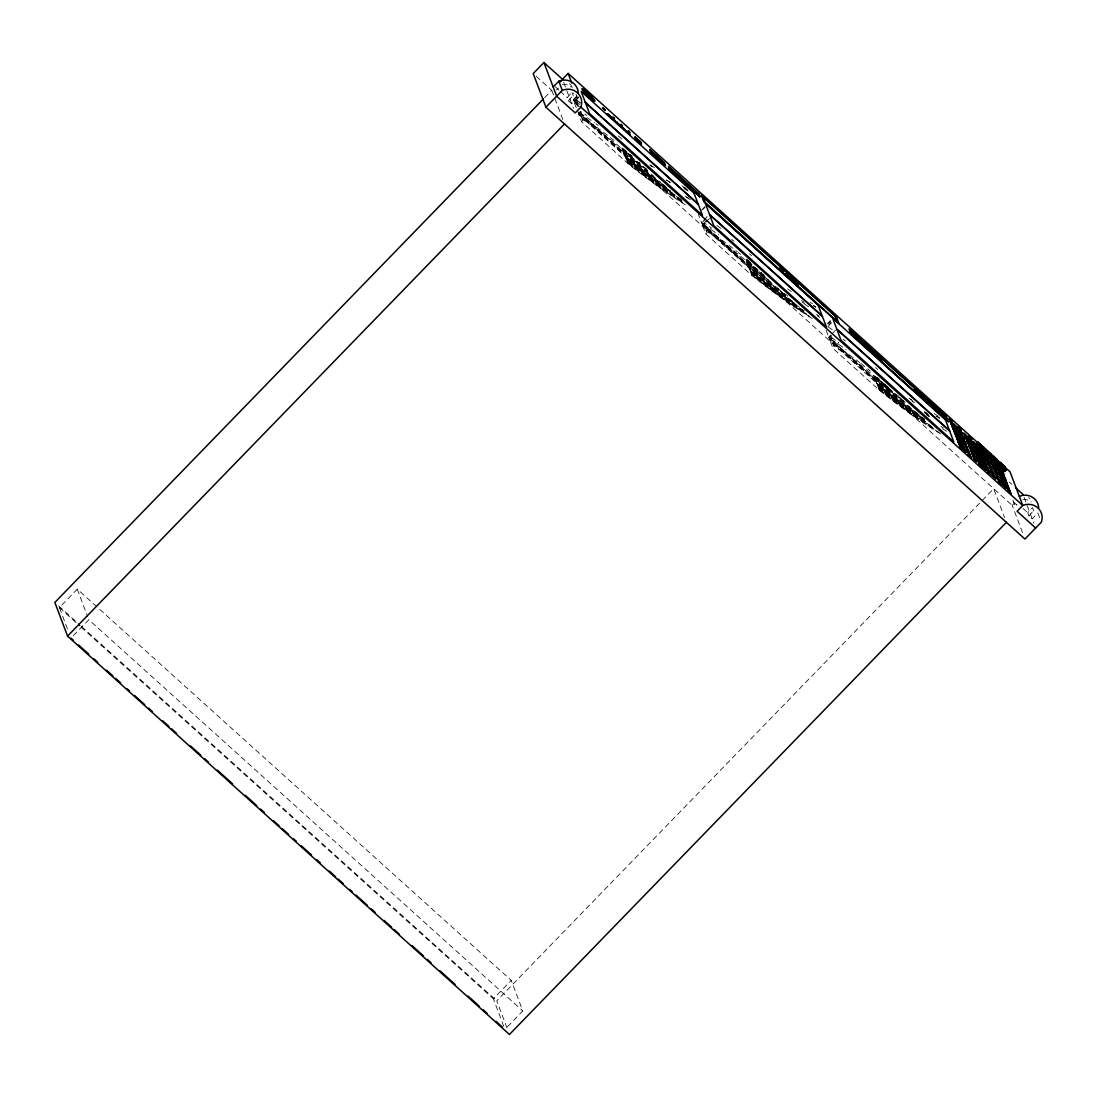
<?xml version="1.0" encoding="UTF-8"?>
<svg xmlns="http://www.w3.org/2000/svg" width="1097" height="1097" viewBox="0 0 1097 1097"><rect width="100%" height="100%" fill="white"/><g stroke="black" fill="none" stroke-linecap="round" stroke-linejoin="round"><path stroke-width="0.75" stroke-dasharray="5 3.75" d="M578.462 96.81L571.743 103.762L568.52 100.855L567.3 97.619L572.332 91.613M568.52 100.855L573.553 94.836A9.612 9.174 -20.7 0 0 573.662 93.067M1039.586 517.619L1037.858 513.039L1032.208 518.867L1028.986 515.96L1034.018 509.94M556.494 90.023L558.4 88.007M1028.986 515.96L1027.766 512.724L1032.538 507.719L1033.758 510.955M544.619 97.674L551.764 90.311L535.679 75.803M67.493 628.965L59.403 607.56L77.27 589.144L511.229 980.361L522.789 1010.94L504.922 1029.356M576.227 107.684L573.21 99.69L577.776 94.986M576.926 96.92L573.498 100.444L578.503 104.955M578.709 97.455L574.142 102.158L579.147 106.656L576.707 100.238L575.527 101.459L577.324 106.231M685.46 204.906A623.069 594.889 -20.7 0 1 627.786 163.426L581.533 121.726L578.407 113.43L580.683 111.085M639.77 162.027L638.344 163.494A414.022 395.29 -20.7 0 0 582.192 119.107L579.792 112.73L580.971 111.51L583.371 117.873A583.357 556.961 -20.7 0 1 614.142 140.485M73.334 635.684L88.816 619.723L522.789 1010.94M582.192 119.107L583.371 117.873M581.533 121.726L587.238 115.843A583.357 556.961 -20.7 0 0 584.742 114.115M701.518 210.076L704.946 206.538M702.903 209.541L705.179 207.182M703.753 220.182L707.181 216.657A583.357 556.961 -20.7 0 0 704.685 214.93M812.219 318.596A623.069 594.889 -20.7 0 1 751.98 275.512L705.728 233.812L701.669 223.061L707.373 217.179M706.921 220.168L702.354 224.871L748.607 266.571A623.069 594.889 -20.7 0 0 787.303 295.546M704.877 223.171L702.601 225.516L748.853 267.215A623.069 594.889 -20.7 0 0 787.55 296.19M706.015 221.992L709.444 218.468M763.978 274.113L762.552 275.594A414.022 395.29 -20.7 0 0 706.386 231.193L703.986 224.816L705.165 223.596A583.357 556.961 -20.7 0 1 711.446 227.957L705.728 233.812M706.386 231.193L707.579 229.972L705.165 223.596M826.973 324.068L831.54 319.364M828.4 323.642L830.676 321.298M828.797 324.698L831.087 322.353M827.906 326.522L832.472 321.819M896.468 395.537A623.069 594.889 -20.7 0 1 875.008 378.863L828.756 337.163L831.032 334.818M832.184 333.639L835.599 330.115M940.787 434.042A623.069 594.889 -20.7 0 1 879.273 390.148L833.021 348.448L828.948 337.698L831.238 335.339M831.526 336.093L829.236 338.452L875.488 380.152A623.069 594.889 -20.7 0 0 905.505 403.052M831.924 337.163L829.634 339.508L875.886 381.208A623.069 594.889 -20.7 0 0 909.619 406.726M832.17 337.807L829.881 340.152L876.133 381.852A623.069 594.889 -20.7 0 0 912.334 409.112M889.832 390.217A414.022 395.29 -20.7 0 0 833.679 345.829L831.265 339.453L832.445 338.233A583.357 556.961 -20.7 0 1 838.739 342.593L833.021 348.448M833.679 345.829L834.858 344.609L832.445 338.233M503.756 1026.298L493.362 998.777L511.229 980.361M507.047 1028.067L496.749 1000.807L993.663 488.672L1004.564 517.523M1022.527 532.662L1012.229 505.415L1015.808 501.727M813.11 305.199L815.715 306.749M1009.336 482.09L1011.804 484.326M573.21 99.69L578.215 104.201M573.896 101.514L578.901 106.011M555.274 86.786L558.88 90.036M560.087 91.12L567.3 97.619M1022.953 508.391L1027.766 512.724M1013.642 502.124L1016.96 505.114L1015.74 501.891M579.778 112.703L623.521 152.14A623.069 594.889 -20.7 0 0 647.422 170.611M578.722 112.1L623.727 152.661A623.069 594.889 -20.7 0 0 647.614 171.132M770.396 281.806A623.069 594.889 -20.7 0 1 747.729 264.226L701.477 222.54L698.336 214.244M828.948 337.698L875.2 379.397A623.069 594.889 -20.7 0 0 905.231 402.297M701.669 223.061L747.921 264.761A623.069 594.889 -20.7 0 0 771.808 283.232M577.762 111.729L624.015 153.429A623.069 594.889 -20.7 0 0 654.031 176.329M701.957 223.815L748.209 265.515A623.069 594.889 -20.7 0 0 780.694 290.17M578.16 112.785L624.412 154.485A623.069 594.889 -20.7 0 0 656.897 179.14M578.407 113.43L624.659 155.13A623.069 594.889 -20.7 0 0 660.86 182.376M578.434 114.349L1012.229 505.415M58.662 605.873L80.246 625.345M81.521 626.483L496.749 1000.807M59.403 607.56L79.766 625.921M81.027 627.073L493.362 998.777M1024.104 497.421L1033.854 523.214M1012.86 500.067L1015.945 508.24M875.008 378.863L873.815 375.709A623.069 594.889 -20.7 0 0 890.435 388.763M875.2 379.397L879.273 390.148M826.137 330.252L828.756 337.163M761.345 272.399L762.552 275.594M747.729 264.226L745.741 258.988A623.069 594.889 -20.7 0 0 750.444 262.773M747.921 264.761L751.98 275.512M623.521 152.14L621.93 147.917A623.069 594.889 -20.7 0 0 626.634 151.701M623.727 152.661L627.786 163.426M576.007 94.273L579.12 102.515M572.072 92.614L573.292 95.85M563.639 82.316L573.47 108.342M551.764 90.311L563.885 122.37M77.27 589.144L87.664 616.665M562.295 84.688A9.612 9.174 -20.7 0 1 570.742 86.855M569.521 83.619A9.612 9.174 -20.7 0 1 572.209 88.103M1022.747 499.793A9.612 9.174 -20.7 0 1 1031.207 501.96M1028.561 497.668A9.612 9.174 -20.7 0 1 1029.987 498.724M690.424 199.736A623.069 594.889 -20.7 0 1 685.241 196.569M682.649 202.63A623.069 594.889 -20.7 0 1 627.539 162.781M579.792 112.73A414.022 395.29 -20.7 0 1 594.615 122.891M595.822 123.769A414.022 395.29 -20.7 0 1 598.235 125.524M664.878 185.708A623.069 594.889 -20.7 0 1 624.933 155.884M666.373 187.217A623.069 594.889 -20.7 0 1 625.18 156.528M666.647 187.916A623.069 594.889 -20.7 0 1 625.455 157.241M670.665 191.111A623.069 594.889 -20.7 0 1 625.701 157.886M681.1 201.08A623.069 594.889 -20.7 0 1 627.265 162.054M682.142 201.258A623.069 594.889 -20.7 0 1 627.031 161.41M681.95 200.765A623.069 594.889 -20.7 0 1 626.84 160.916M680.428 199.311A623.069 594.889 -20.7 0 1 626.593 160.272M681.539 199.695A623.069 594.889 -20.7 0 1 676.451 196.404M675.19 195.568A623.069 594.889 -20.7 0 1 626.428 159.833M674.943 194.923A623.069 594.889 -20.7 0 1 626.195 159.188M672.269 192.88A623.069 594.889 -20.7 0 1 626.044 158.818M670.774 191.399A623.069 594.889 -20.7 0 1 625.811 158.174M768.942 280.256A623.069 594.889 -20.7 0 1 747.482 263.582M716.972 225.447A414.022 395.29 -20.7 0 1 722.964 229.917M731.672 239.407A583.357 556.961 -20.7 0 1 734.071 241.285M749.402 253.846A583.357 556.961 -20.7 0 1 751.719 255.82M812.575 303.8A623.069 594.889 -20.7 0 1 809.984 302.224M791.335 291.404A623.069 594.889 -20.7 0 1 787.564 288.868M815.976 307.475A623.069 594.889 -20.7 0 1 813.371 305.912M750.334 262.485A623.069 594.889 -20.7 0 1 745.631 258.7M808.722 306.762A623.069 594.889 -20.7 0 1 803.594 303.526M765.034 276.828A623.069 594.889 -20.7 0 1 747.208 262.855M804.636 303.691A623.069 594.889 -20.7 0 1 802.072 302.073M764.787 276.183A623.069 594.889 -20.7 0 1 746.961 262.21M763.402 274.785A623.069 594.889 -20.7 0 1 752.652 266.448M751.472 265.515A623.069 594.889 -20.7 0 1 746.769 261.73M757.163 269.533A623.069 594.889 -20.7 0 1 746.536 261.086M804.032 302.128A623.069 594.889 -20.7 0 1 801.482 300.496M758.192 270.027A623.069 594.889 -20.7 0 1 753.433 266.31M751.061 264.432A623.069 594.889 -20.7 0 1 746.371 260.647M752.007 264.734A623.069 594.889 -20.7 0 1 746.125 260.003M751.87 264.363A623.069 594.889 -20.7 0 1 745.987 259.632M809.408 316.347A623.069 594.889 -20.7 0 1 751.747 274.867M703.986 224.816A414.022 395.29 -20.7 0 1 718.809 234.977M707.579 229.972A583.357 556.961 -20.7 0 1 737.143 251.624M738.336 252.571A583.357 556.961 -20.7 0 1 740.722 254.463M746.646 259.262A583.357 556.961 -20.7 0 1 749.004 261.209M819.198 315.991A623.069 594.889 -20.7 0 1 816.593 314.428M819.733 317.39A623.069 594.889 -20.7 0 1 817.128 315.826M785.342 295.23A623.069 594.889 -20.7 0 1 749.141 267.97M785.589 295.875A623.069 594.889 -20.7 0 1 749.374 268.614M792.103 300.866A623.069 594.889 -20.7 0 1 749.649 269.327M792.336 301.51A623.069 594.889 -20.7 0 1 749.895 269.972M806.569 313.989A623.069 594.889 -20.7 0 1 751.472 274.14M803.786 311.713A623.069 594.889 -20.7 0 1 751.226 273.496M803.594 311.219A623.069 594.889 -20.7 0 1 751.034 273.002M803.347 310.574A623.069 594.889 -20.7 0 1 750.801 272.358M804.458 310.958A623.069 594.889 -20.7 0 1 750.636 271.933M799.137 307.009A623.069 594.889 -20.7 0 1 750.389 271.288M796.463 304.966A623.069 594.889 -20.7 0 1 750.252 270.904M794.968 303.485A623.069 594.889 -20.7 0 1 750.005 270.26M903.791 400.885A623.069 594.889 -20.7 0 1 898.896 397.333M901.103 398.472A623.069 594.889 -20.7 0 1 898.662 396.689M892.588 392.178A623.069 594.889 -20.7 0 1 874.762 378.218M828.194 326.961A583.357 556.961 -20.7 0 1 834.474 331.308M843.044 339.206A414.022 395.29 -20.7 0 1 845.458 340.975M875.529 367.495A583.357 556.961 -20.7 0 1 877.847 369.47M937.921 415.941A623.069 594.889 -20.7 0 1 934.041 413.555M939.622 417.779A623.069 594.889 -20.7 0 1 937.03 416.216M911.58 399.761A623.069 594.889 -20.7 0 1 909.084 398.046M939.868 418.423A623.069 594.889 -20.7 0 1 935.974 416.065M913.074 401.255A623.069 594.889 -20.7 0 1 910.565 399.541M914.61 402.86A623.069 594.889 -20.7 0 1 912.101 401.159M898.388 395.962A623.069 594.889 -20.7 0 1 894.741 393.275M892.314 391.464A623.069 594.889 -20.7 0 1 874.487 377.491M929.351 416.709A623.069 594.889 -20.7 0 1 926.8 415.064M892.067 390.82A623.069 594.889 -20.7 0 1 874.24 376.847M929.173 416.216A623.069 594.889 -20.7 0 1 926.622 414.57M888.282 387.584A623.069 594.889 -20.7 0 1 874.062 376.353M928.926 415.571A623.069 594.889 -20.7 0 1 923.839 412.28M928.761 415.132A623.069 594.889 -20.7 0 1 923.674 411.841M885.471 384.663A623.069 594.889 -20.7 0 1 873.651 375.284M927.239 413.679A623.069 594.889 -20.7 0 1 924.702 412.033M879.287 379.37A623.069 594.889 -20.7 0 1 876.928 377.491M927.102 413.295A623.069 594.889 -20.7 0 1 924.552 411.649M879.15 379A623.069 594.889 -20.7 0 1 876.791 377.107M688.916 198.42A623.069 594.889 -20.7 0 1 685.049 196.034M647.175 169.966A623.069 594.889 -20.7 0 1 623.288 151.496M686.16 188.465A623.069 594.889 -20.7 0 1 680.99 185.283M654.429 167.772A623.069 594.889 -20.7 0 1 649.479 164.289M576.707 100.238A583.357 556.961 -20.7 0 1 582.987 104.585M575.527 101.459A414.022 395.29 -20.7 0 1 580.519 104.764M618.187 135.891A583.357 556.961 -20.7 0 1 624.042 140.773M687.737 190A623.069 594.889 -20.7 0 1 681.264 186.037M652.235 166.799A623.069 594.889 -20.7 0 1 649.767 165.044M688.134 191.056A623.069 594.889 -20.7 0 1 684.254 188.698M670.185 182.335A623.069 594.889 -20.7 0 1 666.4 179.826M646.901 169.24A623.069 594.889 -20.7 0 1 623.014 150.769M640.593 164.097A623.069 594.889 -20.7 0 1 636.987 161.355M634.587 159.504A623.069 594.889 -20.7 0 1 622.767 150.124M632.023 157.159A623.069 594.889 -20.7 0 1 622.575 149.631M631.776 156.514A623.069 594.889 -20.7 0 1 622.342 148.986M631.611 156.089A623.069 594.889 -20.7 0 1 622.177 148.561M632.558 156.377A623.069 594.889 -20.7 0 1 630.172 154.512M626.483 151.331A623.069 594.889 -20.7 0 1 622.959 148.493M670.294 182.623A623.069 594.889 -20.7 0 1 666.51 180.114M939.265 432.588A623.069 594.889 -20.7 0 1 879.026 389.504M831.265 339.453A414.022 395.29 -20.7 0 1 846.089 349.614M834.858 344.609A583.357 556.961 -20.7 0 1 859.595 362.517M860.816 363.45A583.357 556.961 -20.7 0 1 870.387 371.005M943.489 428.008A623.069 594.889 -20.7 0 1 940.883 426.431M946.725 431.272A623.069 594.889 -20.7 0 1 940.239 427.336M917.613 413.295A623.069 594.889 -20.7 0 1 876.421 382.606M919.108 414.789A623.069 594.889 -20.7 0 1 914.116 411.361M912.869 410.511A623.069 594.889 -20.7 0 1 876.668 383.251M924.414 418.862A623.069 594.889 -20.7 0 1 876.928 383.964M924.661 419.507A623.069 594.889 -20.7 0 1 922.138 417.834M919.629 416.133A623.069 594.889 -20.7 0 1 877.175 384.608M933.862 428.625A623.069 594.889 -20.7 0 1 878.752 388.777M932.34 427.172A623.069 594.889 -20.7 0 1 878.505 388.132M930.887 425.855A623.069 594.889 -20.7 0 1 878.327 387.639M925.566 421.892A623.069 594.889 -20.7 0 1 878.08 386.994M925.402 421.467A623.069 594.889 -20.7 0 1 877.915 386.569M923.893 419.973A623.069 594.889 -20.7 0 1 877.669 385.925M923.756 419.603A623.069 594.889 -20.7 0 1 877.531 385.541M924.771 419.794A623.069 594.889 -20.7 0 1 922.248 418.122M919.739 416.435A623.069 594.889 -20.7 0 1 877.285 384.896"/><path stroke-width="1.5" d="M693.99 190.439L695.402 192.249M613.456 119.367L614.841 120.643M679.235 177.659L676.972 175.369L678.824 177.289M983.365 447.768L568.136 73.43L562.487 79.258L543.92 62.529L533.211 73.568L545.922 107.232L1024.955 539.066L1041.314 522.199A14.206 13.562 -20.7 0 0 1022.761 505.47L580.862 107.095A14.206 13.562 -20.7 0 0 562.295 90.365L558.826 81.205L553.176 87.02M543.426 98.908L54.85 602.445L67.575 636.109L509.461 1034.471L1006.388 522.337M545.922 107.232L562.295 90.365M67.575 636.109L564.489 123.961M580.862 107.095L575.212 112.922L556.645 96.193L543.92 62.529M634.957 137.248L640.813 141.924L641.251 144.214L635.698 139.209L634.957 137.248L640.497 142.24L641.251 144.214M635.698 139.209L635.259 136.933M693.304 191.248L699.941 196.651L698.83 193.689L668.43 166.278L669.239 169.555L683.17 182.116M699.639 196.966L698.83 193.689M983.214 447.069L977.934 442.118L976.7 443.38L978.977 445.793M976.81 443.668L977.934 442.118M977.016 444.216C980.183 440.733 974.301 445.313 978.99 445.999M979.799 448.179L981.335 450.127L977.852 446.863L979.786 444.504L978.03 446.918L983.419 452.129L985.696 449.825L987.67 451.799M981.157 448.659L982.391 447.398L979.991 445.039L978.757 446.314L979.292 446.849M983.419 452.129L978.236 447.453L980.197 445.588L982.597 447.933L980.197 445.588M980.307 445.862L978.963 446.849M982.089 448.591L983.323 447.329L978.044 442.393M980.636 448.906L981.568 449.743L983.831 447.439L991.359 454.419M983.831 447.439L982.61 448.7M982.912 449.537C985.929 445.917 980.156 451.086 985.271 451.649M984.338 450.031L983.214 451.58L984.338 450.031L982.473 448.344M983.31 451.841L984.544 450.579C969.268 436.894 989.508 454.103 980.512 446.41M985.696 449.825L983.94 452.238L985.065 450.689L998.023 462.92L994.184 459.259M991.633 455.721L985.901 450.36C979.978 457.326 1002.973 464.113 985.271 451.224M984.146 452.787L985.38 451.511M992.566 456.928L986.107 450.908L992.977 457.463L992.003 459.149M999.586 463.62L998.448 462.386L996.789 464.182L992.744 459.986L994.609 457.86L993.484 459.41M992.854 460.274L994.814 458.409L1003.728 466.444M996.789 464.182L993.059 460.822L995.02 458.944L997.406 461.288L995.02 458.944M995.116 459.232L993.786 460.219L996.186 462.564M994.595 460.658C989.851 458.519 1003.344 468.337 995.226 459.492L994.101 461.042L997.036 463.414M994.101 461.042L995.226 459.492M996.474 461.563L997.708 460.301L992.744 455.474L997.365 459.821M997.735 461.398L1001.204 464.525L997.735 461.398L996.391 463.099M996.734 463.729L997.708 462.084L994.088 459.012M996.583 463.647L997.708 462.084M996.693 463.908L997.913 462.632M998.366 464.881L997.571 464.182L998.805 462.907M997.831 463.51L999.49 462.619M998.133 463.935L999.614 462.564M1000.67 464.401L999.257 466.047L997.913 464.648L1000.313 462.29C1008.17 475.865 1002.809 463.387 1004.564 466.129M998.27 465.155C1006.95 471.312 995.569 467.308 999.504 463.894L1000.766 464.675M999.106 466.088L998.599 465.622L1000.341 464.813M998.969 466.143L1000.629 464.717M996.871 463.181L999.82 465.841L1001.561 464.675M1004.043 467.281L1001.657 464.936L1000.423 466.198L1001.849 467.679M1000.533 466.486L1001.657 464.936M1002.919 466.609L1004.249 467.816L1001.863 465.471L1000.629 466.746L1001.684 467.884M1000.738 467.02L1001.863 465.471M1004.879 471.463C993.402 464.017 1009.651 465.964 1004.879 471.463C998.229 468.46 1002.685 463.866 1006.1 470.202M1000.944 467.569L1002.164 466.294M1001.136 468.104L1002.37 466.842M1002.919 468.803L1004.77 466.664L1000.039 462.399L1004.879 466.952L1003.015 469.091M1004.77 471.189L1006.004 469.914M993.183 458.121L986.176 451.69M992.031 459.355L990.728 458.039M880.836 361.366L912.759 390.134L915.392 389.01L944.613 416.901L916.283 391.355L917.092 393.508M560.046 81.781L561.074 81.452M1000.107 465.745L1002.617 468.008M683.993 182.006L682.183 180.073L684.432 182.239M915.748 389.942L912.759 390.134M618.214 124.098L615.87 121.575L618.365 123.934M627.799 132.737L625.441 130.2L627.937 132.559M629.829 132.71L629.102 132.175M978.03 446.918L978.894 447.37M988.767 456.585L992.154 459.986L992.977 457.463M998.078 465.471L994.54 462.673L997.9 465.704M619.887 125.154C622.26 127.266 619.613 124.427 620.203 125.99M624.234 128.939L622.424 127.307M624.412 129.089L621.656 126.621M672.118 171.447L673.407 172.599M691.357 188.478L692.577 189.877M628.334 130.872L628.965 131.846M994.348 462.975L995.281 463.62M621.656 125.469L622.548 125.826M980.704 450.332L979.991 449.811M614.443 118.723L612.962 117.118M621.272 124.441L621.999 125.552M620.957 124.4L621.862 125.223M628.704 131.16L629.445 132.271M628.389 131.105L629.692 132.353M985.613 453.376L982.775 450.318L984.722 451.758M989.425 456.914L990.262 457.6M998.627 465.786L1000.766 467.802M610.631 117.708L611.838 118.668L609.699 116.227C613.593 118.819 605.613 112.689 610.289 117.146M609.781 115.61L607.628 114.253L610.563 117.612M614.238 118.558L613.634 117.763M984.516 453.911L985.421 454.72M675.395 174.313L676.163 174.889L673.846 172.311L676.301 174.601L674.285 172.736L675.409 173.916M694.579 191.235L693.619 190L695.375 191.591M618.571 123.824L619.874 125.14M628.691 132.902C630.83 135.192 630.131 133.711 629.774 134.629M610.412 117.516L607.258 113.649A7.117 0.932 44.1 0 1 608.986 114.856L612.592 118.764L609.973 115.692M999.436 465.663L997.571 464.182M983.94 447.727L992.36 455.666L984.146 448.262M978.236 442.941L983.323 447.329M988.452 452.348L1010.035 471.806L1022.761 505.47L1017.097 511.284L1035.664 528.027M1001.972 465.759L1004.742 468.419M999.504 463.894L1000.491 464.785M991.825 457.572L994.266 459.766M998.256 463.894L1002.507 467.72M995.98 462.015L993.58 459.67M997.173 463.099L999.134 464.867M669.389 167.745L698.528 194.004M984.873 452.183L988.287 455.269M671.803 170.529L673.901 173.052M681.498 179.264L680.935 178.523L681.443 179.853M797.396 283.657L786.001 273.386L786.672 275.169L798.067 285.439L797.204 283.547M977.921 446.63L983.104 451.306M984.941 452.951L987.3 455.09M992.744 459.986L996.487 463.359M997.913 464.648L999.394 465.992M1000.834 467.281L1003.508 469.694M692.454 189.562L690.945 188.108L693.002 190.261M983.831 451.964L991.29 459.04M636.013 138.894L641.553 143.899M669.54 169.24L699.941 196.651M621.245 126.237L622.945 127.773M623.699 128.459L624.837 129.487M685.707 184.392L690.767 188.972M613.415 119.614L615.39 121.561L613.168 119.038L614.855 120.423M618.996 124.948L620.779 126.512M628.567 133.587L630.35 135.15M694.154 193.291L581.204 91.462L589.528 113.498L702.491 215.327L693.976 193.127M1015.52 487.671L1022.953 494.363M585.263 102.213L698.035 203.877M585.455 102.734L698.24 204.412M70.948 638.139L73.499 640.442M78.586 645.022L88.775 654.21M93.862 658.79L97.674 662.231M106.587 670.267L112.95 675.999M115.5 678.303L120.588 682.883M126.95 688.628L129.501 690.918M134.588 695.512L144.763 704.685M148.589 708.127L152.401 711.569M162.589 720.743L168.952 726.475M171.489 728.778L176.576 733.358M190.576 745.987L200.765 755.161M204.577 758.603L208.403 762.045M217.302 770.08L232.578 783.848M245.303 795.311L256.753 805.637M260.579 809.079L264.391 812.52M273.304 820.556L279.666 826.288M282.203 828.592L288.566 834.323M293.667 838.917L296.204 841.207M301.305 845.801L311.479 854.974M316.567 859.568L320.393 863.01M329.292 871.032L335.655 876.777M338.205 879.067L343.292 883.661M349.655 889.393L352.206 891.683M356.018 895.125L367.481 905.45M371.293 908.892L375.105 912.334M384.019 920.369L391.656 927.253M394.193 929.543L399.294 934.137M412.019 945.614L423.469 955.94M427.282 959.381L431.107 962.823M440.02 970.845L455.282 984.612M468.008 996.09L479.471 1006.415M483.283 1009.857L487.095 1013.299M496.009 1021.334L502.371 1027.066M1001.767 465.21L1003.083 466.403M674.436 173.285C673.174 172.503 679.029 177.467 675.135 173.765M978.853 446.465L976.837 444.093L979.237 445.985M990.468 459.273L988.603 457.257M979.539 449.427L977.907 447.727M675.162 174.204L674.134 173.107M694.744 191.385L695.429 192.222M998.818 464.456L997.968 463.565M999.065 466.965L998.092 465.827M977.633 445.903L976.906 445.08M985.86 455.173L986.601 455.995M613.429 118.01L612.962 117.187L614.485 118.654M991.263 459.232L991.949 460.164M997.708 460.301L992.95 456.009M994.814 458.409L993.059 460.822M988.589 453.514L987.369 454.789M986.299 451.443L985.079 452.718M984.544 450.579L979.36 445.903L978.236 447.453M947.534 420.946L945.765 416.27L849.805 329.772L851.574 334.448M936.44 407.947L936.715 408.687L924.565 397.237M880.356 357.416L880.713 358.349L852.081 332.542L881.248 359.775L882.057 361.928M786.261 273.674L786.864 275.292M681.36 178.893L681.854 180.223M680.291 178.811L679.509 177.467L679.866 178.427M664.014 162.507L664.974 165.016M650.288 150.138L651.234 152.634M629.102 134.012L628.142 132.463M619.133 124.331L619.531 125.387M568.136 73.43L571.77 83.057M558.826 81.205A14.206 13.562 -20.7 0 1 578.229 92.779M1019.291 496.31A14.206 13.562 -20.7 0 1 1038.694 507.884M590.172 98.181A5.979 0.782 44.1 0 1 584.962 93.094M587.965 96.797A9.05 1.193 44.1 0 1 586.264 95.151M616.5 122.028L617.584 123.179L616.583 122.055M626.085 130.653L628.019 132.888L626.154 130.68M689.876 186.847L689.204 186.367L690.205 187.573L688.368 185.832L690.657 188.026L688.272 185.324L689.876 186.847M677.398 175.753L678.741 177.042L677.398 175.753M682.622 180.457L683.952 181.745L682.622 180.457M685.131 182.664L686.845 184.57L685.131 182.664M618.475 124.208L616.596 122.343L618.434 124.263M1005.798 469.379L1004.674 470.928L1005.798 469.379M602.829 107.904L605.297 110.372L602.829 107.904M779.871 268.175L783.56 271.878L779.871 268.175M949.083 418.958L952.47 422.359L949.083 418.958M950.084 421.605L953.471 425.005L950.084 421.605M950.948 423.881L954.335 427.282L950.948 423.881M953.595 423.908L956.968 427.295L953.595 423.908M951.949 426.527L955.336 429.928L951.949 426.527M954.596 426.555L957.969 429.942L954.596 426.555M957.64 426.678L961.027 430.065L957.64 426.678M952.758 428.68L956.145 432.081L952.758 428.68M955.446 428.831L958.833 432.218L955.446 428.831M958.641 429.325L962.028 432.712L958.641 429.325M953.759 431.327L957.146 434.727L953.759 431.327M956.447 431.478L959.834 434.865L956.447 431.478M959.491 431.601L962.878 434.988L959.491 431.601M954.623 433.603L958.01 437.004L954.623 433.603M957.27 433.63L960.643 437.017L957.27 433.63M963.879 433.178L967.266 436.579L963.879 433.178M960.492 434.247L963.879 437.634L960.492 434.247M955.624 436.249L959.011 439.65L955.624 436.249M964.88 435.824L968.267 439.225L964.88 435.824M958.257 436.277L961.644 439.664L958.257 436.277M961.315 436.4L964.702 439.787L961.315 436.4M968.404 436.373L971.791 439.774L968.404 436.373M959.121 438.553L962.508 441.94L959.121 438.553M965.744 438.101L969.131 441.501L965.744 438.101M956.694 439.088L960.081 442.475L956.694 439.088M962.316 439.047L965.689 442.434L962.316 439.047M969.405 439.019L972.792 442.42L969.405 439.019M966.745 440.747L970.132 444.148L966.745 440.747M960.122 441.2L963.509 444.587L960.122 441.2M957.695 441.734L961.068 445.121L957.695 441.734M963.166 441.323L966.553 444.71L963.166 441.323M970.269 441.309L973.656 444.696L970.269 441.309M973.231 441.611L976.604 444.998L973.231 441.611M967.554 442.9L970.941 446.301L967.554 442.9M958.545 444.011L961.932 447.398L958.545 444.011M961.191 444.024L964.578 447.411L961.191 444.024M964.167 443.97L967.554 447.357L964.167 443.97M971.27 443.956L974.643 447.343L971.27 443.956M974.218 444.258L977.605 447.645L974.218 444.258M968.555 445.547L971.942 448.947L968.555 445.547M959.546 446.657L962.933 450.044L959.546 446.657M962.192 446.671L965.579 450.058L962.192 446.671M972.079 446.109L975.466 449.496L972.079 446.109M965.237 446.794L968.624 450.181L965.237 446.794M975.082 446.534L978.469 449.921L975.082 446.534M969.419 447.823L972.806 451.224L969.419 447.823M963.056 448.947L966.443 452.334L963.056 448.947M973.08 448.755L976.467 452.142L973.08 448.755M966.238 449.441L969.625 452.828L966.238 449.441M976.083 449.18L979.47 452.567L976.083 449.18M978.812 449.016L982.199 452.403L978.812 449.016M970.42 450.469L973.807 453.87L970.42 450.469M973.944 451.032L977.317 454.419L973.944 451.032M967.101 451.717L970.488 455.104L967.101 451.717M976.906 451.333L980.279 454.72L976.906 451.333M979.813 451.662L983.2 455.049L979.813 451.662M971.489 453.308L974.876 456.695L971.489 453.308M983.886 452.965L987.273 456.352L983.886 452.965M974.945 453.678L978.318 457.065L974.945 453.678M968.103 454.364L971.489 457.751L968.103 454.364M977.893 453.98L981.28 457.367L977.893 453.98M980.636 453.815L984.009 457.202L980.636 453.815M972.491 455.954L975.877 459.341L972.491 455.954M984.749 455.241L988.136 458.628L984.749 455.241M976.015 456.503L979.388 459.89L976.015 456.503M978.757 456.256L982.144 459.643L978.757 456.256M981.623 456.462L985.01 459.849L981.623 456.462M973.341 458.231L976.728 461.618L973.341 458.231M985.75 457.888L989.124 461.275L985.75 457.888M977.002 459.149L980.389 462.536L977.002 459.149M979.758 458.903L983.145 462.29L979.758 458.903M982.487 458.738L985.874 462.125L982.487 458.738M989.741 458.861L993.128 462.248L989.741 458.861M986.56 460.041L989.947 463.428L986.56 460.041M977.866 461.426L981.253 464.813L977.866 461.426M980.828 461.727L984.215 465.114L980.828 461.727M983.488 461.384L986.875 464.771L983.488 461.384M990.742 461.508L994.129 464.895L990.742 461.508M987.561 462.687L990.948 466.074L987.561 462.687M978.867 464.072L982.254 467.459L978.867 464.072M981.829 464.374L985.216 467.761L981.829 464.374M984.558 464.209L987.944 467.596L984.558 464.209M991.551 463.661L994.938 467.048L991.551 463.661M988.424 464.963L991.798 468.35L988.424 464.963M995.514 464.95L998.901 468.337L995.514 464.95M982.693 466.65L986.08 470.037L982.693 466.65M992.552 466.307L995.939 469.694L992.552 466.307M985.559 466.856L988.946 470.243L985.559 466.856M989.425 467.61L992.799 470.997L989.425 467.61M996.515 467.596L999.902 470.983L996.515 467.596M999.244 467.432L1002.631 470.819L999.244 467.432M986.422 469.132L989.809 472.519L986.422 469.132M993.416 468.584L996.803 471.971L993.416 468.584M997.324 469.749L1000.711 473.136L997.324 469.749M990.495 470.435L993.868 473.822L990.495 470.435M1000.245 470.078L1003.632 473.465L1000.245 470.078M994.417 471.23L997.804 474.617L994.417 471.23M987.423 471.779L990.81 475.166L987.423 471.779M998.325 472.396L1001.712 475.783L998.325 472.396M1001.054 472.231L1004.441 475.618L1001.054 472.231M991.482 473.081L994.869 476.468L991.482 473.081M995.486 474.069L998.873 477.456L995.486 474.069M999.189 474.672L1002.576 478.059L999.189 474.672M992.346 475.358L995.733 478.745L992.346 475.358M1002.055 474.878L1005.442 478.265L1002.055 474.878M996.487 476.715L999.874 480.102L996.487 476.715M1000.19 477.318L1003.577 480.705L1000.19 477.318M1002.919 477.154L1006.306 480.541L1002.919 477.154M997.351 478.991L1000.738 482.378L997.351 478.991M1003.92 479.8L1007.307 483.187L1003.92 479.8M1001.259 480.143L1004.646 483.53L1001.259 480.143M998.352 481.638L1001.726 485.025L998.352 481.638M1002.26 482.79L1005.647 486.177L1002.26 482.79M1004.989 482.625L1008.376 486.012L1004.989 482.625M1003.111 485.066L1006.498 488.453L1003.111 485.066M1005.99 485.272L1009.377 488.659L1005.99 485.272M1006.854 487.548L1010.227 490.935L1006.854 487.548M1007.841 490.194L1011.228 493.581L1007.841 490.194M836.476 316.868L701.23 194.951L703.767 201.656L839.013 323.574L836.476 316.868M834.927 315.936L703.328 197.295L705.33 202.588L836.915 321.229L834.927 315.936M946.382 416.641L848.996 328.853L850.97 334.078L948.357 421.879L946.382 416.641M664.439 162.767L649.712 149.494L650.809 152.387L665.536 165.661L664.439 162.767M663.027 161.725L651.152 151.016L663.301 162.466L663.027 161.725M818.17 305.213L705.398 203.548L709.457 214.299L822.229 315.977L818.17 305.213M945.449 419.849L832.678 318.185L836.737 328.935L949.522 430.6L945.449 419.849M949.714 431.135L836.942 329.47L841.001 340.221L953.787 441.885L949.714 431.135M822.435 316.498L709.663 214.834L713.722 225.584L826.494 327.249L822.435 316.498M583.673 91.668A9.05 1.193 44.1 0 0 594.684 101.308A9.05 1.193 44.1 0 0 586.799 91.874A9.05 1.193 44.1 0 0 583.673 91.668M585.277 92.792A5.979 0.782 44.1 0 0 592.531 99.155A5.979 0.782 44.1 0 0 587.334 92.916A5.979 0.782 44.1 0 0 585.277 92.792"/></g></svg>
